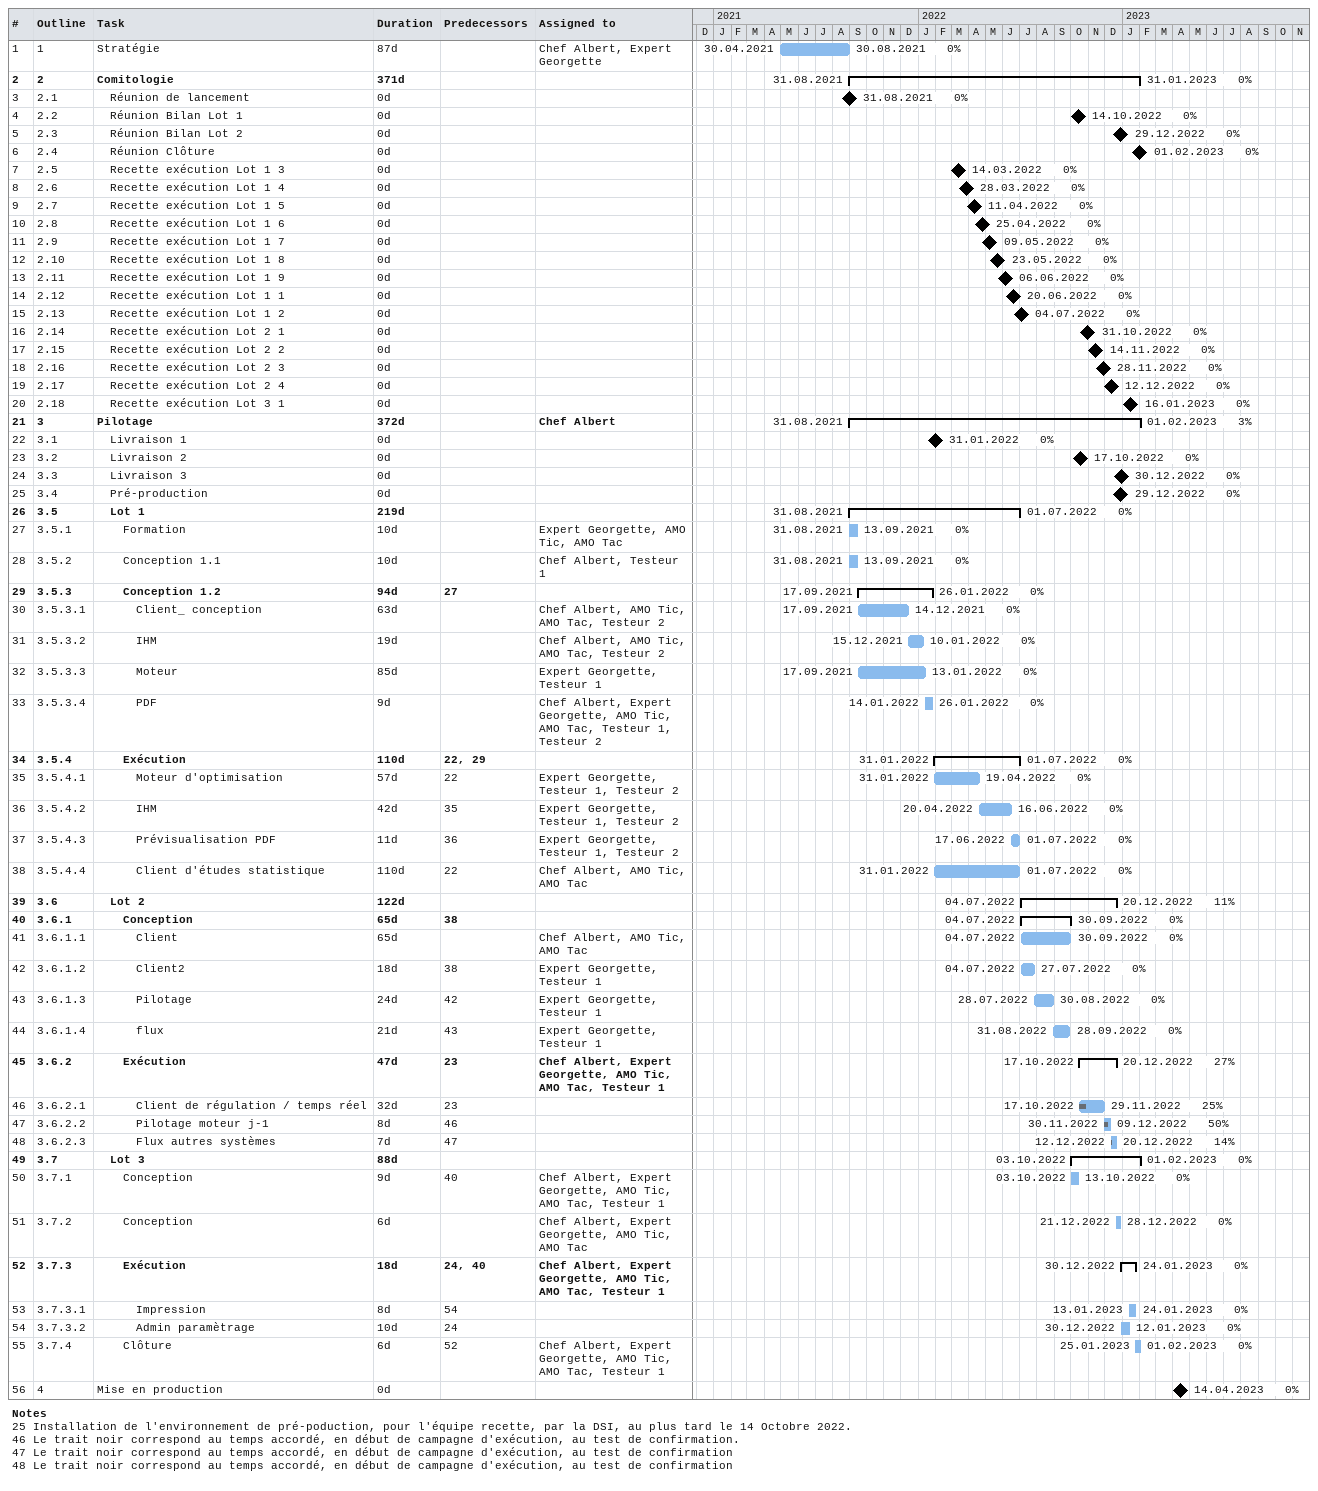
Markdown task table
| ID | WBS | Task | Duration | Start | Finish | Predecessors | Resources | % complete |
|---|---|---|---|---|---|---|---|---|
| 1 | 1 | Stratégie | 87d | 2021-04-30 | 2021-08-30 |  | Chef Albert, Expert Georgette | 0 |
| 2 | 2 | **Comitologie** | 371d | 2021-08-31 | 2023-01-31 |  |  | 0 |
| 3 | 2.1 | Réunion de lancement | 0d | 2021-08-31 | 2021-08-31 |  |  | 0 |
| 4 | 2.2 | Réunion Bilan Lot 1 | 0d | 2022-10-14 | 2022-10-14 |  |  | 0 |
| 5 | 2.3 | Réunion Bilan Lot 2 | 0d | 2022-12-29 | 2022-12-29 |  |  | 0 |
| 6 | 2.4 | Réunion Clôture | 0d | 2023-02-01 | 2023-02-01 |  |  | 0 |
| 7 | 2.5 | Recette exécution Lot 1 3 | 0d | 2022-03-14 | 2022-03-14 |  |  | 0 |
| 8 | 2.6 | Recette exécution Lot 1 4 | 0d | 2022-03-28 | 2022-03-28 |  |  | 0 |
| 9 | 2.7 | Recette exécution Lot 1 5 | 0d | 2022-04-11 | 2022-04-11 |  |  | 0 |
| 10 | 2.8 | Recette exécution Lot 1 6 | 0d | 2022-04-25 | 2022-04-25 |  |  | 0 |
| 11 | 2.9 | Recette exécution Lot 1 7 | 0d | 2022-05-09 | 2022-05-09 |  |  | 0 |
| 12 | 2.10 | Recette exécution Lot 1 8 | 0d | 2022-05-23 | 2022-05-23 |  |  | 0 |
| 13 | 2.11 | Recette exécution Lot 1 9 | 0d | 2022-06-06 | 2022-06-06 |  |  | 0 |
| 14 | 2.12 | Recette exécution Lot 1 1 | 0d | 2022-06-20 | 2022-06-20 |  |  | 0 |
| 15 | 2.13 | Recette exécution Lot 1 2 | 0d | 2022-07-04 | 2022-07-04 |  |  | 0 |
| 16 | 2.14 | Recette exécution Lot 2 1 | 0d | 2022-10-31 | 2022-10-31 |  |  | 0 |
| 17 | 2.15 | Recette exécution Lot 2 2 | 0d | 2022-11-14 | 2022-11-14 |  |  | 0 |
| 18 | 2.16 | Recette exécution Lot 2 3 | 0d | 2022-11-28 | 2022-11-28 |  |  | 0 |
| 19 | 2.17 | Recette exécution Lot 2 4 | 0d | 2022-12-12 | 2022-12-12 |  |  | 0 |
| 20 | 2.18 | Recette exécution Lot 3 1 | 0d | 2023-01-16 | 2023-01-16 |  |  | 0 |
| 21 | 3 | **Pilotage** | 372d | 2021-08-31 | 2023-02-01 |  | Chef Albert | 3 |
| 22 | 3.1 | Livraison 1 | 0d | 2022-01-31 | 2022-01-31 |  |  | 0 |
| 23 | 3.2 | Livraison 2 | 0d | 2022-10-17 | 2022-10-17 |  |  | 0 |
| 24 | 3.3 | Livraison 3 | 0d | 2022-12-30 | 2022-12-30 |  |  | 0 |
| 25 | 3.4 | Pré-production | 0d | 2022-12-29 | 2022-12-29 |  |  | 0 |
| 26 | 3.5 | **Lot 1** | 219d | 2021-08-31 | 2022-07-01 |  |  | 0 |
| 27 | 3.5.1 | Formation | 10d | 2021-08-31 | 2021-09-13 |  | Expert Georgette, AMO Tic, AMO Tac | 0 |
| 28 | 3.5.2 | Conception 1.1 | 10d | 2021-08-31 | 2021-09-13 |  | Chef Albert, Testeur 1 | 0 |
| 29 | 3.5.3 | **Conception 1.2** | 94d | 2021-09-17 | 2022-01-26 | 27 |  | 0 |
| 30 | 3.5.3.1 | Client_ conception | 63d | 2021-09-17 | 2021-12-14 |  | Chef Albert, AMO Tic, AMO Tac, Testeur 2 | 0 |
| 31 | 3.5.3.2 | IHM | 19d | 2021-12-15 | 2022-01-10 |  | Chef Albert, AMO Tic, AMO Tac, Testeur 2 | 0 |
| 32 | 3.5.3.3 | Moteur | 85d | 2021-09-17 | 2022-01-13 |  | Expert Georgette, Testeur 1 | 0 |
| 33 | 3.5.3.4 | PDF | 9d | 2022-01-14 | 2022-01-26 |  | Chef Albert, Expert Georgette, AMO Tic, AMO Tac, Testeur 1, Testeur 2 | 0 |
| 34 | 3.5.4 | **Exécution** | 110d | 2022-01-31 | 2022-07-01 | 22, 29 |  | 0 |
| 35 | 3.5.4.1 | Moteur d'optimisation | 57d | 2022-01-31 | 2022-04-19 | 22 | Expert Georgette, Testeur 1, Testeur 2 | 0 |
| 36 | 3.5.4.2 | IHM | 42d | 2022-04-20 | 2022-06-16 | 35 | Expert Georgette, Testeur 1, Testeur 2 | 0 |
| 37 | 3.5.4.3 | Prévisualisation PDF | 11d | 2022-06-17 | 2022-07-01 | 36 | Expert Georgette, Testeur 1, Testeur 2 | 0 |
| 38 | 3.5.4.4 | Client d'études statistique | 110d | 2022-01-31 | 2022-07-01 | 22 | Chef Albert, AMO Tic, AMO Tac | 0 |
| 39 | 3.6 | **Lot 2** | 122d | 2022-07-04 | 2022-12-20 |  |  | 11 |
| 40 | 3.6.1 | **Conception** | 65d | 2022-07-04 | 2022-09-30 | 38 |  | 0 |
| 41 | 3.6.1.1 | Client | 65d | 2022-07-04 | 2022-09-30 |  | Chef Albert, AMO Tic, AMO Tac | 0 |
| 42 | 3.6.1.2 | Client2 | 18d | 2022-07-04 | 2022-07-27 | 38 | Expert Georgette, Testeur 1 | 0 |
| 43 | 3.6.1.3 | Pilotage | 24d | 2022-07-28 | 2022-08-30 | 42 | Expert Georgette, Testeur 1 | 0 |
| 44 | 3.6.1.4 | flux | 21d | 2022-08-31 | 2022-09-28 | 43 | Expert Georgette, Testeur 1 | 0 |
| 45 | 3.6.2 | **Exécution** | 47d | 2022-10-17 | 2022-12-20 | 23 | Chef Albert, Expert Georgette, AMO Tic, AMO Tac, Testeur 1 | 27 |
| 46 | 3.6.2.1 | Client de régulation / temps réel | 32d | 2022-10-17 | 2022-11-29 | 23 |  | 25 |
| 47 | 3.6.2.2 | Pilotage moteur j-1 | 8d | 2022-11-30 | 2022-12-09 | 46 |  | 50 |
| 48 | 3.6.2.3 | Flux autres systèmes | 7d | 2022-12-12 | 2022-12-20 | 47 |  | 14 |
| 49 | 3.7 | **Lot 3** | 88d | 2022-10-03 | 2023-02-01 |  |  | 0 |
| 50 | 3.7.1 | Conception | 9d | 2022-10-03 | 2022-10-13 | 40 | Chef Albert, Expert Georgette, AMO Tic, AMO Tac, Testeur 1 | 0 |
| 51 | 3.7.2 | Conception | 6d | 2022-12-21 | 2022-12-28 |  | Chef Albert, Expert Georgette, AMO Tic, AMO Tac | 0 |
| 52 | 3.7.3 | **Exécution** | 18d | 2022-12-30 | 2023-01-24 | 24, 40 | Chef Albert, Expert Georgette, AMO Tic, AMO Tac, Testeur 1 | 0 |
| 53 | 3.7.3.1 | Impression | 8d | 2023-01-13 | 2023-01-24 | 54 |  | 0 |
| 54 | 3.7.3.2 | Admin paramètrage | 10d | 2022-12-30 | 2023-01-12 | 24 |  | 0 |
| 55 | 3.7.4 | Clôture | 6d | 2023-01-25 | 2023-02-01 | 52 | Chef Albert, Expert Georgette, AMO Tic, AMO Tac, Testeur 1 | 0 |
| 56 | 4 | Mise en production | 0d | 2023-04-14 | 2023-04-14 |  |  | 0 |

Notes
- 25: Installation de l'environnement de pré-poduction, pour l'équipe recette, par la DSI, au plus tard le 14 Octobre 2022.
- 46: Le trait noir correspond au temps accordé, en début de campagne d'exécution, au test de confirmation.
- 47: Le trait noir correspond au temps accordé, en début de campagne d'exécution, au test de confirmation
- 48: Le trait noir correspond au temps accordé, en début de campagne d'exécution, au test de confirmation
